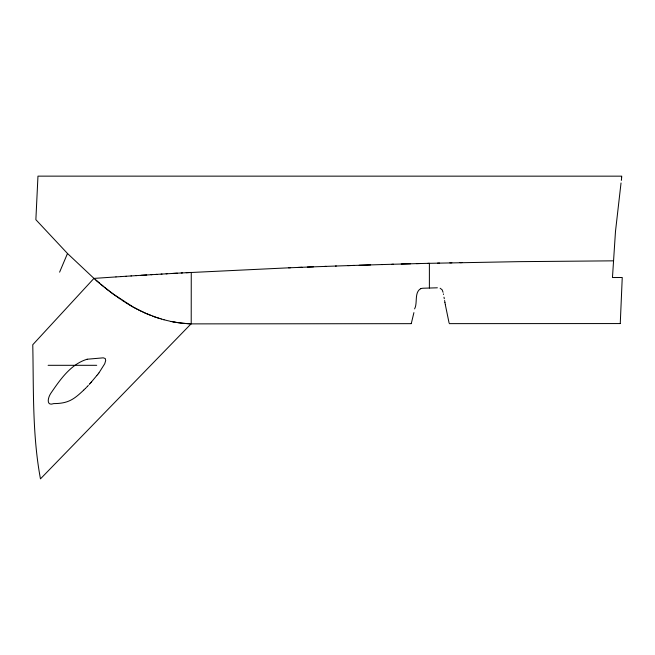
<?xml version="1.0" encoding="UTF-8"?>
<svg xmlns="http://www.w3.org/2000/svg" width="655" height="655" viewBox="0 0 655 655"><rect width="100%" height="100%" fill="white"/><g stroke="black" fill="none" stroke-linecap="round" stroke-linejoin="round"><path stroke-width="0.98" d="M620.26 323.521L622.25 277.507L612.466 277.532L615.479 231.477L621.03 182.974M621.734 176.866L621.66 177.53M621.628 177.865L621.439 179.552M621.399 179.896L621.341 180.403M414.59 308.89C417.792 303.159 414.042 292.523 420.666 288.691M413.911 312.615L411.283 323.578M59.605 272.161L67.498 253.493L35.869 219.687L37.965 176.138L621.808 176.162M98.995 372.826L104.726 363.762L105.684 360.537L105.25 358.531L103.277 357.835L87.18 359.227M98.88 372.973L97.857 374.267M97.775 374.365L96.94 375.38M96.842 375.495L92.093 381.161M91.741 381.578L91.332 382.061M91.282 382.111L90.906 382.553M90.824 382.651L89.956 383.633M89.915 383.683L89.203 384.469M88.343 385.402L87.516 386.286M87.418 386.385L86.534 387.302M86.018 387.834L85.453 388.407M85.355 388.497L83.832 389.987M83.693 390.126C73.859 399.435 68.186 403.554 53.726 403.603C46.39 406.313 47.479 398.322 50.828 393.287C60.031 379.834 70.74 364.164 87.131 359.235M116.025 276.918L93.968 278.4L67.547 253.542M115.935 276.918L121.134 276.582M120.954 276.59L126.243 276.254M125.973 276.271L131.352 275.927M130.992 275.952L136.461 275.608M136.019 275.64L146.687 274.977M141.038 275.329L151.796 274.674M151.076 274.715L156.913 274.363M156.103 274.412L162.022 274.068M161.122 274.118L167.131 273.765M166.141 273.823L182.475 272.906M172.249 273.479L177.358 273.184M181.214 272.971L290.632 267.731M186.233 272.693L191.26 272.423L191.211 323.726M288.585 267.813L302.045 267.281M297.959 267.436L313.467 266.839M307.334 267.076L326.1 266.38M324.896 266.421L336.326 266.02M335.483 266.045L354.265 265.414M359.202 265.259L370.64 264.898M347.764 265.627L382.438 264.546M382.078 264.563L393.516 264.235M401.22 264.022L410.611 263.777M391.829 264.284L419.994 263.539M437.368 287.799L423.015 288.233A3.365 0.917 -1.3 0 0 420.756 288.708M427.813 263.351L518.768 261.656L613.301 260.837M416.383 263.629L429.385 263.318L429.385 288.036M449.829 262.86L451.868 262.811M437.565 263.13L439.603 263.081M460.047 262.647L462.086 262.606M191.211 323.881L411.258 323.66M449.281 323.635L620.26 323.562M48.118 365.31L96.711 365.31M190.384 323.848L191.047 323.881L40.463 478.862C32.234 434.74 33.683 389.398 32.766 344.735L93.935 278.4L94.451 278.85M190.834 323.873L182.933 323.275M189.483 323.799L183.187 323.3M182.827 323.259L178.176 322.678M182.573 323.234L177.628 322.596M177.824 322.628L176.514 322.424M177.276 322.547L175.958 322.334M176.17 322.375L175.098 322.194M175.605 322.276L173.952 321.99M174.754 322.137L171.594 321.54M173.608 321.933L172.732 321.769M172.437 321.711L170.988 321.417M171.25 321.474L170.685 321.359M170.046 321.22L168.531 320.885M167.885 320.737L163.701 319.681M164.02 319.763L161.351 319.018M161.326 319.01L159.624 318.494M159.935 318.592L158.928 318.281M159.23 318.371L158.215 318.052M158.526 318.15L157.863 317.937M157.806 317.921L156.054 317.339M156.725 317.56L154.957 316.954M155.628 317.192L146.04 313.45M154.523 316.799L153.786 316.537M153.417 316.406L152.68 316.128M151.158 315.554L146.794 313.778M440.135 288.241L442.141 289.797L443.05 292.286M138.369 309.84L145.991 313.426M145.59 313.254L142.782 311.985M141.586 311.42L132.924 306.933M137.214 309.242L134.013 307.539M133.252 307.113L112.971 293.866M132.457 306.671L129.682 305.066M129.322 304.853L125.383 302.438M124.663 301.98L121.822 300.121M120.348 299.13L117.22 296.952M116.156 296.191L113.675 294.39M113.389 294.177L109.803 291.467M112.234 293.317L109.098 290.926M109.541 291.27L108.009 290.075M108.05 290.108L107.248 289.477M107.698 289.837L104.906 287.619M107.002 289.281L105.954 288.454M105.717 288.265L103.817 286.734M101.443 284.786L103.867 286.775M103.441 286.431L101.099 284.499M100.755 284.221L101.173 284.565M100.796 284.254L99.298 283.001M98.921 282.682L99.38 283.066M99.036 282.78L96.653 280.749M98.692 282.493L96.989 281.044M96.703 280.798L95.974 280.168M96.334 280.479L95.605 279.849M95.294 279.579L94.623 278.997M449.052 322.817L445.326 304.731M443.369 293.874L443.492 294.513M444 297.182L444.286 298.737M444.598 300.498L444.917 302.34M444.933 302.405L445.277 304.411"/></g></svg>
